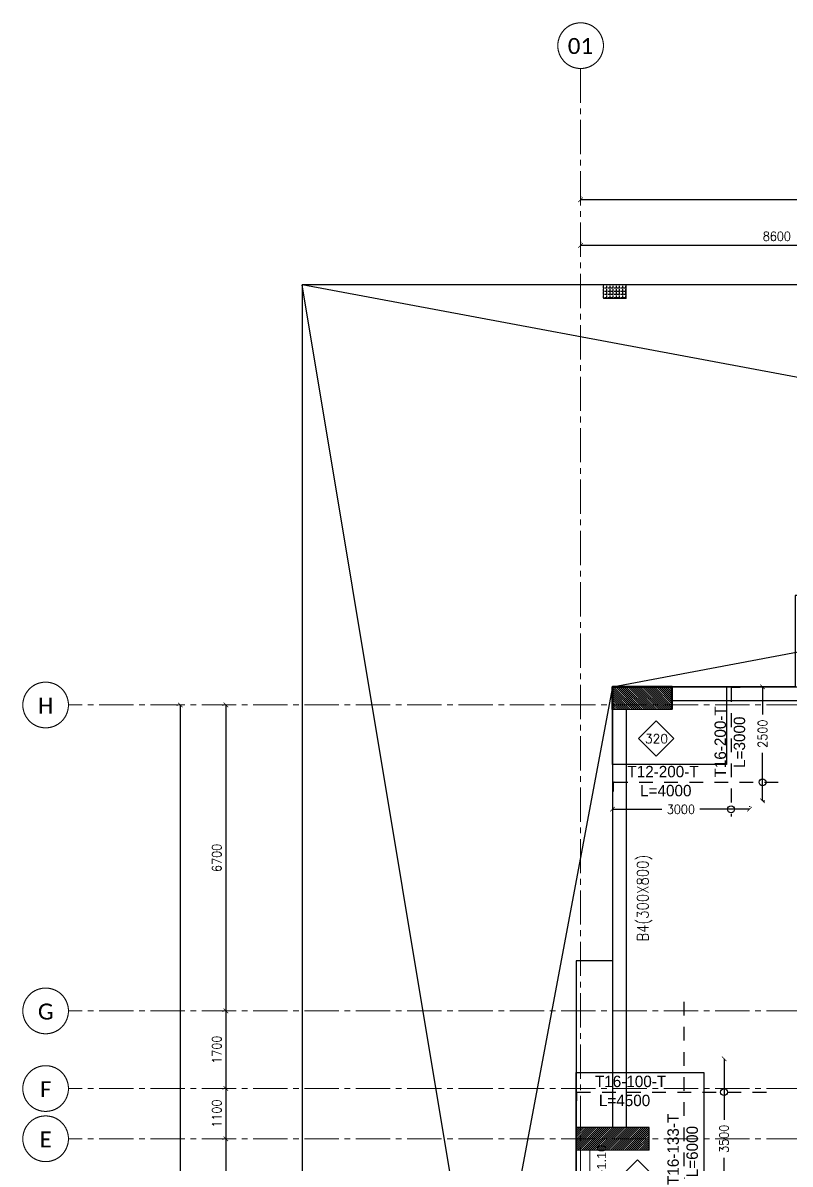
# Model space of a CAD drawing. Header units: millimetres. Extents: x -967280 to 3852, y 2833 to 1955156.
# Drawn here: x -753053 to -736236, y 603781 to 628777 of the extents above; entities that cross this region are included whole.
import ezdxf
from ezdxf.enums import TextEntityAlignment as Align

# ---------------------------------------------------------------- set-up
doc = ezdxf.new("R2010")
doc.units = ezdxf.units.MM
doc.header["$LTSCALE"] = 1000
doc.header["$PDMODE"] = 35
doc.header["$PDSIZE"] = 25
for name, pattern in [('$0$DASHED2', [0.375, 0.25, -0.125]), ('B05-FIRST FLOOR PLAN$0$DLINE', [0.55, 0.3, -0.25]), ('Columns_Structural070816$0$CENTER2', [1.125, 0.75, -0.125, 0.125, -0.125]), ('HRZN_Line-Ptrn-Sold', [9144001.0, 9144000.0, -1])]:
    doc.linetypes.add(name, pattern=pattern)
for name, color, linetype in [('_N-DIM 3', 7, 'Continuous'), ('B05-FIRST FLOOR PLAN$0$STR_ROOF RFT$0$S-SYMB', 30, 'Continuous'), ('R.C. footing', 4, 'Continuous'), ('S - col hach', 1, 'Continuous'), ('S - dot', 1, 'Continuous'), ('S -Beams', 2, 'Continuous'), ('S-TEXT', 2, 'Continuous'), ('SLAB', 210, 'Continuous')]:
    doc.layers.add(name, color=color, linetype=linetype)
for name, color, linetype, lineweight in [('A-AX-ATT-100', 7, 'HRZN_Line-Ptrn-Sold', 18), ('BEAMS', 3, 'HRZN_Line-Ptrn-Sold', 18), ('S - column', 6, 'Continuous', 60), ('ST-000-AXIS', 9, 'Columns_Structural070816$0$CENTER2', 9), ('ST-203-SLAB-TXT', 7, 'Continuous', 30), ('ST-206-SLAB-DIM', 1, 'Continuous', 20), ('ST-RFT-BOT', 2, '$0$DASHED2', 30), ('ST-RFT-TOP', 5, '$0$DASHED2', 30)]:
    doc.layers.add(name, color=color, linetype=linetype, lineweight=lineweight)
doc.styles.add('Arial_3', font='arial.ttf', dxfattribs={"height": 7999.15942})
doc.styles.add('B05-FIRST FLOOR PLAN$0$XS-Roof RFT$0$T25-100', font='STENCIL.shx', dxfattribs={"height": 250})
doc.styles.add('Calibri_2', font='calibri.ttf', dxfattribs={"height": 300})
doc.styles.add('ROMANC', font='romanc.shx')
doc.styles.add('ST-DIM', font='romans.shx', dxfattribs={"width": 0.85})
doc.styles.add('TUNELNO', font='romans.shx', dxfattribs={"width": 0.9})
doc.dimstyles.new('Copy(2) of DSEC', dxfattribs={"dimtxt": 200, "dimasz": 100, "dimexe": 50, "dimexo": 80, "dimgap": 100, "dimtad": 1, "dimdec": 0, "dimrnd": 5, "dimzin": 0, "dimdsep": 46, "dimtxsty": 'TUNELNO', "dimblk": 'ARCHTICK', "dimcen": 0.09, "dimclrd": 1, "dimclre": 1, "dimclrt": 3, "dimadec": 0, "dimazin": 0, "dimtfac": 0.78125, "dimtdec": 0, "dimtix": 1, "dimtmove": 2, "dimatfit": 3, "dimldrblk": 'ARCHTICK', "dimfxl": 1, "dimtolj": 1, "dimtzin": 0, "dimarcsym": 0})

# ---------------------------------------------------------------- blocks, each defined once
blk = doc.blocks.new('FROM FOUNDATION TO UPPER LOWER BASEMENT_COLUMNS(new2)')
at = {"layer": 'S - col hach'}
h = blk.add_hatch(dxfattribs=at)
h.set_pattern_fill('ANSI31', color=256, scale=10, angle=90)
h.set_pattern_definition([(135, (1651950.9, 412690.996), (-22.4506403, -22.4506403), [])])
h.paths.add_polyline_path([(418899, 637440), (417599, 637440), (417599, 636940), (418899, 636940)])
h = blk.add_hatch(dxfattribs=at)
h.set_pattern_fill('ANSI31', color=256, scale=10)
h.set_pattern_definition([(45, (193250.144, -596912.31), (-22.4506403, 22.4506403), [])])
h.paths.add_polyline_path([(416799, 627290), (418399, 627290), (418399, 627790), (416799, 627790)])
at = {"layer": 'S - column', "lineweight": 15}
for points in [[(417599, 636940), (418899, 636940), (418899, 637440), (417599, 637440)], [(416799, 627790), (416799, 627290), (418399, 627290), (418399, 627790)]]:
    blk.add_lwpolyline(points, close=True, dxfattribs=at)
at = {"layer": 'ST-RFT-BOT', "color": 7, "linetype": 'Continuous', "lineweight": 50, "ltscale": 30}
blk.add_lwpolyline([(418899, 636940), (418899, 637440), (417599, 637440), (417599, 636940)], dxfattribs=at)
at = {"layer": 'ST-RFT-BOT', "color": 7, "linetype": 'Continuous', "ltscale": 30}
blk.add_lwpolyline([(418399, 627290), (418399, 627790), (416799, 627790), (416799, 627290)], dxfattribs=at)
blk = doc.blocks.new('str col s')
at = {"layer": 'S - col hach', "true_color": 0xcd6928}
h = blk.add_hatch(dxfattribs=at)
h.set_pattern_fill('ANGLE', color=32, scale=10, angle=90)
h.set_pattern_definition([(90, (613578.686, -423037.37), (-69.85, 4e-15), [50.8, -19.05]), (180, (613578.686, -423037.37), (-9e-15, -69.85), [50.8, -19.05])])
h.paths.add_polyline_path([(-26250, -300), (-26250, 0), (-26750, 0), (-26750, -300)])
at = {"layer": 'S - column', "lineweight": 15}
blk.add_lwpolyline([(-26250, 0), (-26750, 0), (-26750, -300), (-26250, -300)], close=True, dxfattribs=at)
blk = doc.blocks.new('_ArchTick')
at = {"color": 0, "linetype": 'ByBlock', "const_width": 0.15}
blk.add_lwpolyline([(-0.5, -0.5), (0.5, 0.5)], dxfattribs=at)
blk = doc.blocks.new('*D627')
at = {"layer": 'Defpoints', "color": 0, "transparency": 16777216}
for p in [(-737655, 606088), (-737685, 602587), (-737655, 602587)]:
    blk.add_point(p, dxfattribs=at)
at = {"layer": 'ST-206-SLAB-DIM', "color": 1, "lineweight": -2, "transparency": 16777216}
for p, q in [((-737685, 606088), (-737685, 604755)), ((-737685, 602587), (-737685, 603920))]:
    blk.add_line(p, q, dxfattribs=at)
at = {"layer": 'ST-206-SLAB-DIM', "color": 1, "lineweight": -2, "transparency": 16777216, "xscale": 100, "yscale": 100, "zscale": 100}
for p, rotation in [((-737685, 606088), 90), ((-737685, 602587), 270)]:
    blk.add_blockref('_ArchTick', p, dxfattribs=dict(at, rotation=rotation))
at = {"layer": 'ST-206-SLAB-DIM', "color": 3, "transparency": 16777216, "insert": (-737685, 604337), "char_height": 200, "attachment_point": 5, "rotation": 90, "style": 'TUNELNO'}
blk.add_mtext('\\A1;3500', dxfattribs=at)
blk = doc.blocks.new('*D630')
at = {"layer": 'Defpoints', "color": 0, "transparency": 16777216}
for p in [(-736917, 614237), (-736917, 611738), (-736842, 611738)]:
    blk.add_point(p, dxfattribs=at)
at = {"layer": 'ST-206-SLAB-DIM', "color": 1, "lineweight": -2, "transparency": 16777216}
for p, q in [((-736842, 614237), (-736842, 613626)), ((-736837, 614237), (-736792, 614237)), ((-736842, 611738), (-736842, 612792)), ((-736837, 611738), (-736792, 611738))]:
    blk.add_line(p, q, dxfattribs=at)
at = {"layer": 'ST-206-SLAB-DIM', "color": 1, "lineweight": -2, "transparency": 16777216, "xscale": 100, "yscale": 100, "zscale": 100}
for p, rotation in [((-736842, 614237), 90), ((-736842, 611738), 270)]:
    blk.add_blockref('_ArchTick', p, dxfattribs=dict(at, rotation=rotation))
at = {"layer": 'ST-206-SLAB-DIM', "color": 3, "transparency": 16777216, "insert": (-736842, 613209), "char_height": 200, "attachment_point": 5, "rotation": 90, "style": 'TUNELNO'}
blk.add_mtext('\\A1;2500', dxfattribs=at)
blk = doc.blocks.new('*D631')
at = {"layer": 'Defpoints', "color": 0, "transparency": 16777216}
for p in [(-740129, 611554), (-740129, 611538), (-737128, 611538)]:
    blk.add_point(p, dxfattribs=at)
at = {"layer": 'ST-206-SLAB-DIM', "color": 1, "lineweight": -2, "transparency": 16777216}
for p, q in [((-740129, 611618), (-740129, 611604)), ((-740129, 611554), (-739048, 611554)), ((-737128, 611554), (-738214, 611554)), ((-737128, 611618), (-737128, 611604))]:
    blk.add_line(p, q, dxfattribs=at)
at = {"layer": 'ST-206-SLAB-DIM', "color": 1, "lineweight": -2, "transparency": 16777216, "xscale": 100, "yscale": 100, "zscale": 100, "rotation": 180}
blk.add_blockref('_ArchTick', (-740129, 611554), dxfattribs=at)
at = {"layer": 'ST-206-SLAB-DIM', "color": 1, "lineweight": -2, "transparency": 16777216, "xscale": 100, "yscale": 100, "zscale": 100}
blk.add_blockref('_ArchTick', (-737128, 611554), dxfattribs=at)
at = {"layer": 'ST-206-SLAB-DIM', "color": 3, "transparency": 16777216, "insert": (-738631, 611554), "char_height": 200, "attachment_point": 5, "style": 'TUNELNO'}
blk.add_mtext('\\A1;3000', dxfattribs=at)
blk = doc.blocks.new('Grid - HRZN_G-Datm-Grid-Head-1554275-FIRST FLOOR FFL_1_')
at = {"layer": 'A-AX-ATT-100'}
blk.add_circle((0, 0), 5, dxfattribs=at)
blk = doc.blocks.new('*D1495')
at = {"layer": '_N-DIM 3', "color": 1, "linetype": 'Continuous', "lineweight": -2, "ltscale": 30, "transparency": 16777216}
for p, q in [((516899, 747185), (516899, 747155)), ((525499, 747185), (525499, 747155)), ((525499, 747105), (516899, 747105))]:
    blk.add_line(p, q, dxfattribs=at)
at = {"layer": 'Defpoints', "color": 0, "linetype": 'Continuous', "ltscale": 30, "transparency": 16777216}
for p in [(516899, 747105), (516899, 747105), (525499, 747105)]:
    blk.add_point(p, dxfattribs=at)
at = {"layer": '_N-DIM 3', "color": 1, "linetype": 'Continuous', "lineweight": -2, "ltscale": 30, "transparency": 16777216, "xscale": 100, "yscale": 100, "zscale": 100, "rotation": 180}
blk.add_blockref('_ArchTick', (516899, 747105), dxfattribs=at)
at = {"layer": '_N-DIM 3', "color": 1, "linetype": 'Continuous', "lineweight": -2, "ltscale": 30, "transparency": 16777216, "xscale": 100, "yscale": 100, "zscale": 100}
blk.add_blockref('_ArchTick', (525499, 747105), dxfattribs=at)
at = {"layer": '_N-DIM 3', "color": 3, "linetype": 'Continuous', "ltscale": 30, "transparency": 16777216, "insert": (521199, 747305), "char_height": 200, "attachment_point": 5, "style": 'TUNELNO'}
blk.add_mtext('\\A1;8600', dxfattribs=at)
blk = doc.blocks.new('*D1496')
at = {"layer": '_N-DIM 3', "color": 1, "linetype": 'Continuous', "lineweight": -2, "ltscale": 30, "transparency": 16777216}
for p, q in [((516899, 748185), (516899, 748155)), ((563099, 748185), (563099, 748155)), ((563099, 748105), (516899, 748105))]:
    blk.add_line(p, q, dxfattribs=at)
at = {"layer": 'Defpoints', "color": 0, "linetype": 'Continuous', "ltscale": 30, "transparency": 16777216}
for p in [(516899, 748105), (516899, 748105), (563099, 748105)]:
    blk.add_point(p, dxfattribs=at)
at = {"layer": '_N-DIM 3', "color": 1, "linetype": 'Continuous', "lineweight": -2, "ltscale": 30, "transparency": 16777216, "xscale": 100, "yscale": 100, "zscale": 100, "rotation": 180}
blk.add_blockref('_ArchTick', (516899, 748105), dxfattribs=at)
at = {"layer": '_N-DIM 3', "color": 1, "linetype": 'Continuous', "lineweight": -2, "ltscale": 30, "transparency": 16777216, "xscale": 100, "yscale": 100, "zscale": 100}
blk.add_blockref('_ArchTick', (563099, 748105), dxfattribs=at)
at = {"layer": '_N-DIM 3', "color": 3, "linetype": 'Continuous', "ltscale": 30, "transparency": 16777216, "insert": (539999, 748305), "char_height": 200, "attachment_point": 5, "style": 'TUNELNO'}
blk.add_mtext('\\A1;46200', dxfattribs=at)
blk = doc.blocks.new('*D1505')
at = {"layer": '_N-DIM 3', "color": 1, "linetype": 'Continuous', "lineweight": -2, "ltscale": 30, "transparency": 16777216}
for p, q in [((509045, 737040), (509075, 737040)), ((509125, 737040), (509125, 730340)), ((509045, 730340), (509075, 730340))]:
    blk.add_line(p, q, dxfattribs=at)
at = {"layer": 'Defpoints', "color": 0, "linetype": 'Continuous', "ltscale": 30, "transparency": 16777216}
for p in [(509125, 737040), (509125, 730340), (509125, 730340)]:
    blk.add_point(p, dxfattribs=at)
at = {"layer": '_N-DIM 3', "color": 1, "linetype": 'Continuous', "lineweight": -2, "ltscale": 30, "transparency": 16777216, "xscale": 100, "yscale": 100, "zscale": 100}
for p, rotation in [((509125, 737040), 90), ((509125, 730340), 270)]:
    blk.add_blockref('_ArchTick', p, dxfattribs=dict(at, rotation=rotation))
at = {"layer": '_N-DIM 3', "color": 3, "linetype": 'Continuous', "ltscale": 30, "transparency": 16777216, "insert": (508925, 733690), "char_height": 200, "attachment_point": 5, "rotation": 90, "style": 'TUNELNO'}
blk.add_mtext('\\A1;6700', dxfattribs=at)
blk = doc.blocks.new('*D1506')
at = {"layer": '_N-DIM 3', "color": 1, "linetype": 'Continuous', "lineweight": -2, "ltscale": 30, "transparency": 16777216}
for p, q in [((509045, 730340), (509075, 730340)), ((509125, 730340), (509125, 728640)), ((509045, 728640), (509075, 728640))]:
    blk.add_line(p, q, dxfattribs=at)
at = {"layer": 'Defpoints', "color": 0, "linetype": 'Continuous', "ltscale": 30, "transparency": 16777216}
for p in [(509125, 730340), (509125, 728640), (509125, 728640)]:
    blk.add_point(p, dxfattribs=at)
at = {"layer": '_N-DIM 3', "color": 1, "linetype": 'Continuous', "lineweight": -2, "ltscale": 30, "transparency": 16777216, "xscale": 100, "yscale": 100, "zscale": 100}
for p, rotation in [((509125, 730340), 90), ((509125, 728640), 270)]:
    blk.add_blockref('_ArchTick', p, dxfattribs=dict(at, rotation=rotation))
at = {"layer": '_N-DIM 3', "color": 3, "linetype": 'Continuous', "ltscale": 30, "transparency": 16777216, "insert": (508925, 729490), "char_height": 200, "attachment_point": 5, "rotation": 90, "style": 'TUNELNO'}
blk.add_mtext('\\A1;1700', dxfattribs=at)
blk = doc.blocks.new('*D1507')
at = {"layer": '_N-DIM 3', "color": 1, "linetype": 'Continuous', "lineweight": -2, "ltscale": 30, "transparency": 16777216}
for p, q in [((509045, 728640), (509075, 728640)), ((509125, 728640), (509125, 727540)), ((509045, 727540), (509075, 727540))]:
    blk.add_line(p, q, dxfattribs=at)
at = {"layer": 'Defpoints', "color": 0, "linetype": 'Continuous', "ltscale": 30, "transparency": 16777216}
for p in [(509125, 728640), (509125, 727540), (509125, 727540)]:
    blk.add_point(p, dxfattribs=at)
at = {"layer": '_N-DIM 3', "color": 1, "linetype": 'Continuous', "lineweight": -2, "ltscale": 30, "transparency": 16777216, "xscale": 100, "yscale": 100, "zscale": 100}
for p, rotation in [((509125, 728640), 90), ((509125, 727540), 270)]:
    blk.add_blockref('_ArchTick', p, dxfattribs=dict(at, rotation=rotation))
at = {"layer": '_N-DIM 3', "color": 3, "linetype": 'Continuous', "ltscale": 30, "transparency": 16777216, "insert": (508925, 728090), "char_height": 200, "attachment_point": 5, "rotation": 90, "style": 'TUNELNO'}
blk.add_mtext('\\A1;1100', dxfattribs=at)
blk = doc.blocks.new('*D1508')
at = {"layer": '_N-DIM 3', "color": 1, "linetype": 'Continuous', "lineweight": -2, "ltscale": 30, "transparency": 16777216}
for p, q in [((509045, 727540), (509075, 727540)), ((509125, 727540), (509125, 719940)), ((509045, 719940), (509075, 719940))]:
    blk.add_line(p, q, dxfattribs=at)
at = {"layer": 'Defpoints', "color": 0, "linetype": 'Continuous', "ltscale": 30, "transparency": 16777216}
for p in [(509125, 727540), (509125, 719940), (509125, 719940)]:
    blk.add_point(p, dxfattribs=at)
at = {"layer": '_N-DIM 3', "color": 1, "linetype": 'Continuous', "lineweight": -2, "ltscale": 30, "transparency": 16777216, "xscale": 100, "yscale": 100, "zscale": 100}
for p, rotation in [((509125, 727540), 90), ((509125, 719940), 270)]:
    blk.add_blockref('_ArchTick', p, dxfattribs=dict(at, rotation=rotation))
at = {"layer": '_N-DIM 3', "color": 3, "linetype": 'Continuous', "ltscale": 30, "transparency": 16777216, "insert": (508925, 723740), "char_height": 200, "attachment_point": 5, "rotation": 90, "style": 'TUNELNO'}
blk.add_mtext('\\A1;7600', dxfattribs=at)
blk = doc.blocks.new('*D1512')
at = {"layer": '_N-DIM 3', "color": 1, "linetype": 'Continuous', "lineweight": -2, "ltscale": 30, "transparency": 16777216}
for p, q in [((508045, 737040), (508075, 737040)), ((508125, 737040), (508125, 710440)), ((508045, 710440), (508075, 710440))]:
    blk.add_line(p, q, dxfattribs=at)
at = {"layer": 'Defpoints', "color": 0, "linetype": 'Continuous', "ltscale": 30, "transparency": 16777216}
for p in [(508125, 737040), (508125, 710440), (508125, 710440)]:
    blk.add_point(p, dxfattribs=at)
at = {"layer": '_N-DIM 3', "color": 1, "linetype": 'Continuous', "lineweight": -2, "ltscale": 30, "transparency": 16777216, "xscale": 100, "yscale": 100, "zscale": 100}
for p, rotation in [((508125, 737040), 90), ((508125, 710440), 270)]:
    blk.add_blockref('_ArchTick', p, dxfattribs=dict(at, rotation=rotation))
at = {"layer": '_N-DIM 3', "color": 3, "linetype": 'Continuous', "ltscale": 30, "transparency": 16777216, "insert": (507925, 723740), "char_height": 200, "attachment_point": 5, "rotation": 90, "style": 'TUNELNO'}
blk.add_mtext('\\A1;26600', dxfattribs=at)
blk = doc.blocks.new('AXES-00')
at = {"layer": 'ST-000-AXIS'}
for p, q in [((516898.9, 750979.6), (516898.9, 695813.8)), ((575723.2, 737039.7), (505674.3, 737039.7)), ((575723.2, 730339.7), (505674.3, 730339.7)), ((575723.2, 728639.7), (505674.3, 728639.7)), ((575723.2, 727539.7), (505674.3, 727539.7))]:
    blk.add_line(p, q, dxfattribs=at)
at = {"layer": 'A-AX-ATT-100'}
for p, xscale, yscale, zscale, rotation in [((516898.9, 751479.6), 99.99999999999993, 99.99999999999993, 99.99999999999993, 180), ((505174.3, 737039.7), 100.0000000000001, 100.0000000000001, 100.0000000000001, 90), ((505174.3, 730339.7), 100.0000000000001, 100.0000000000001, 100.0000000000001, 90), ((505174.3, 728639.7), 100.0000000000001, 100.0000000000001, 100.0000000000001, 90), ((505174.3, 727539.7), 100.0000000000001, 100.0000000000001, 100.0000000000001, 90)]:
    blk.add_blockref('Grid - HRZN_G-Datm-Grid-Head-1554275-FIRST FLOOR FFL_1_', p, dxfattribs=dict(at, xscale=xscale, yscale=yscale, zscale=zscale, rotation=rotation))
at = {"layer": 'A-AX-ATT-100', "linetype": 'Continuous', "lineweight": 13, "char_height": 350, "attachment_point": 1, "style": 'Calibri_2'}
for s, insert, width in [('01', (516618, 751647.5), 673.417), ('H', (505005.2, 737201), 416.877), ('G', (505005.2, 730501), 416.877), ('F', (505051.7, 728801), 304.641), ('E', (505041.7, 727701), 328.692)]:
    blk.add_mtext(s, dxfattribs=dict(at, insert=insert, width=width))
at = {"layer": '_N-DIM 3', "color": 3, "linetype": 'Continuous', "ltscale": 30}
for base, p1, p2, picture, middle in [((516898.9, 748104.7), (563098.9, 748104.7), (516898.9, 748104.7), '*D1496', (539998.9, 748304.7)), ((516898.9, 747104.7), (525498.9, 747104.7), (516898.9, 747104.7), '*D1495', (521198.9, 747304.7))]:
    dim = blk.add_linear_dim(base=base, p1=p1, p2=p2, dimstyle='Copy(2) of DSEC', dxfattribs=at)
    dim.commit()
    dim.dimension.update_dxf_attribs({"geometry": picture, "text_midpoint": middle})
for base, p1, p2, picture, middle in [((508125, 710439.7), (508125, 737039.7), (508125, 710439.7), '*D1512', (507925, 723739.7)), ((509125, 730339.7), (509125, 737039.7), (509125, 730339.7), '*D1505', (508925, 733689.7)), ((509125, 728639.7), (509125, 730339.7), (509125, 728639.7), '*D1506', (508925, 729489.7)), ((509125, 727539.7), (509125, 728639.7), (509125, 727539.7), '*D1507', (508925, 728089.7)), ((509125, 719939.7), (509125, 727539.7), (509125, 719939.7), '*D1508', (508925, 723739.7))]:
    dim = blk.add_linear_dim(base=base, p1=p1, p2=p2, angle=90, dimstyle='Copy(2) of DSEC', dxfattribs=at)
    dim.commit()
    dim.dimension.update_dxf_attribs({"geometry": picture, "text_midpoint": middle})

msp = doc.modelspace()

# ---------------------------------------------------------------- linework, layer by layer
at = {"layer": 'B05-FIRST FLOOR PLAN$0$STR_ROOF RFT$0$S-SYMB'}
for centre in [(-736842.4, 612144.6), (-737531.6, 611553.9), (-737684.7, 605359.5)]:
    msp.add_circle(centre, 75, dxfattribs=at)
at = {"layer": 'BEAMS'}
for p, q in [((-740928.7, 596987.4), (-740928.7, 604087.4)), ((-740628.7, 596987.4), (-740628.7, 604087.4))]:
    msp.add_line(p, q, dxfattribs=at)
at = {"layer": 'R.C. footing'}
msp.add_line((-746928.7, 623037.4), (-746928.7, 623037.4), dxfattribs=at)
msp.add_lwpolyline([(-692993.7, 623037.4), (-746928.7, 623037.4), (-746928.7, 578037.4), (-692993.7, 578037.4)], close=True, dxfattribs=at)
at = {"layer": 'S - dot'}
for p, q in [((-693293.7, 613037.4), (-746928.7, 623037.4)), ((-740278.7, 583094.1), (-746928.7, 623037.4)), ((-740128.7, 614237.4), (-693293.7, 623037.4)), ((-740128.7, 614237.4), (-746928.7, 578037.4))]:
    msp.add_line(p, q, dxfattribs=at)
at = {"layer": 'S -Beams'}
for p, q in [((-738828.7, 614237.4), (-732328.7, 614237.4)), ((-738828.7, 613937.4), (-732328.7, 613937.4)), ((-740128.7, 613837.4), (-740128.7, 604587.4)), ((-739828.7, 613737.4), (-739828.7, 604587.4))]:
    msp.add_line(p, q, dxfattribs=at)
at = {"layer": 'S -Beams', "color": 4, "ltscale": 30}
msp.add_lwpolyline([(-712857.1, 583987.4), (-712857.1, 588037.4), (-692993.7, 588037.4), (-692993.7, 596837.4), (-695613.7, 596837.4), (-695613.7, 604237.4), (-692993.7, 604237.4), (-692993.7, 613037.4), (-713028.7, 613037.4), (-713028.7, 613837.4), (-716928.7, 613837.4), (-716928.7, 615037.4), (-721028.7, 615037.4), (-721028.7, 612537.4), (-730528.7, 612537.4), (-730528.7, 616237.4), (-736128.7, 616237.4), (-736128.7, 614237.4), (-740128.7, 614237.4), (-740128.7, 608237.4), (-740928.7, 608237.4), (-740928.7, 592837.4), (-740128.7, 592837.4), (-740128.7, 583987.4)], close=True, dxfattribs=at)
at = {"layer": 'S-TEXT', "color": 7, "true_color": 0xffffff}
for points in [[(-739172, 612713.5), (-738784.8, 613100.7), (-739172, 613487.8), (-739559.1, 613100.7)], [(-739579.8, 603101.9), (-739192.7, 603489.1), (-739579.8, 603876.2), (-739967, 603489.1)]]:
    msp.add_lwpolyline(points, close=True, dxfattribs=at)
at = {"layer": 'SLAB', "color": 2, "linetype": 'Continuous', "ltscale": 30}
for points in [[(-740128.7, 614237.4), (-737628.7, 614237.4), (-737628.7, 612537.4), (-740128.7, 612537.4)], [(-740928.7, 605787.4), (-738128.7, 605787.4), (-738128.7, 602887.4), (-740928.7, 602887.4)]]:
    msp.add_lwpolyline(points, close=True, dxfattribs=at)
at = {"layer": 'ST-RFT-TOP', "linetype": 'B05-FIRST FLOOR PLAN$0$DLINE'}
for points in [[(-737331.6, 614217.4), (-737519.1, 614217.4, 0.4142136), (-737531.6, 614204.9), (-737531.6, 611392.7)], [(-740108.7, 611944.6), (-740108.7, 612132.1, -0.4142136), (-740096.2, 612144.6), (-736288.3, 612144.6)]]:
    msp.add_lwpolyline(points, format="xyb", dxfattribs=at)
for points in [[(-738567.5, 607337.4), (-738567.5, 601337.4)], [(-740908.7, 605169.5), (-740908.7, 605359.5), (-736598.7, 605359.5)]]:
    msp.add_lwpolyline(points, dxfattribs=at)

# ---------------------------------------------------------------- block references
at = {"layer": 'S - column'}
msp.add_blockref('FROM FOUNDATION TO UPPER LOWER BASEMENT_COLUMNS(new2)', (-1157727.6, -23202.4), dxfattribs=at)
at = {"layer": 'S -Beams'}
msp.add_blockref('AXES-00', (-1257727.6, -123202.4), dxfattribs=at)
at = {"layer": 'ST-RFT-BOT', "color": 1, "linetype": 'Continuous'}
msp.add_blockref('str col s', (-713578.7, 623037.4), dxfattribs=at)

# ---------------------------------------------------------------- texts
at = {"layer": 'BEAMS', "style": 'Arial_3'}
msp.add_text('T.O.B. = HIGHER LVL OF T.O.RAMP OR +1.10', height=200, rotation=90, dxfattribs=at).set_placement((-740209.1, 601224.7), align=Align.BOTTOM_CENTER)
at = {"layer": 'S-TEXT', "color": 3, "insert": (-739418.4, 613196.7), "char_height": 196, "attachment_point": 1, "style": 'ROMANC'}
msp.add_mtext_dynamic_manual_height_columns('320', width=592857.868, gutter_width=980, heights=[0], dxfattribs=at)
at = {"layer": 'ST-203-SLAB-TXT', "style": 'B05-FIRST FLOOR PLAN$0$XS-Roof RFT$0$T25-100'}
for s, p in [('T16-200-T', (-737643.4, 612249.4)), ('L=3000', (-737224.2, 612459.2)), ('T16-133-T', (-738676.7, 603325)), ('L=6000', (-738260, 603493.1))]:
    msp.add_text(s, height=250, rotation=90, dxfattribs=at).set_placement(p)
for s, p in [('T12-200-T', (-739803.7, 612253.8)), ('L=4000', (-739524.3, 611837.2)), ('T16-100-T', (-740514.4, 605468.8)), ('L=4500', (-740428.5, 605052.1))]:
    msp.add_text(s, height=250, dxfattribs=at).set_placement(p)
at = {"layer": 'ST-203-SLAB-TXT', "style": 'ST-DIM', "width": 0.85}
msp.add_text('B4(300X800)', height=250, rotation=90, dxfattribs=at).set_placement((-739466.3, 609606.3), align=Align.MIDDLE_CENTER)

# ---------------------------------------------------------------- dimensions: what is measured, and where the dimension line sits
at = {"layer": 'ST-206-SLAB-DIM'}
for base, p1, p2, angle, picture, middle in [((-736842.4, 611738.5), (-736916.9, 614237.4), (-736916.9, 611738.5), 270, '*D630', (-736842.4, 613209.3)), ((-740128.7, 611553.9), (-737127.8, 611537.7), (-740128.7, 611537.7), 180, '*D631', (-738630.7, 611553.9)), ((-737684.8, 602586.9), (-737654.8, 606087.8), (-737654.8, 602586.9), 270, '*D627', (-737684.8, 604337.4))]:
    dim = msp.add_linear_dim(base=base, p1=p1, p2=p2, angle=angle, dimstyle='Copy(2) of DSEC', dxfattribs=at)
    dim.commit()
    dim.dimension.update_dxf_attribs({"geometry": picture, "text_midpoint": middle, "dimtype": 161})

doc.saveas('drawing.dxf')
